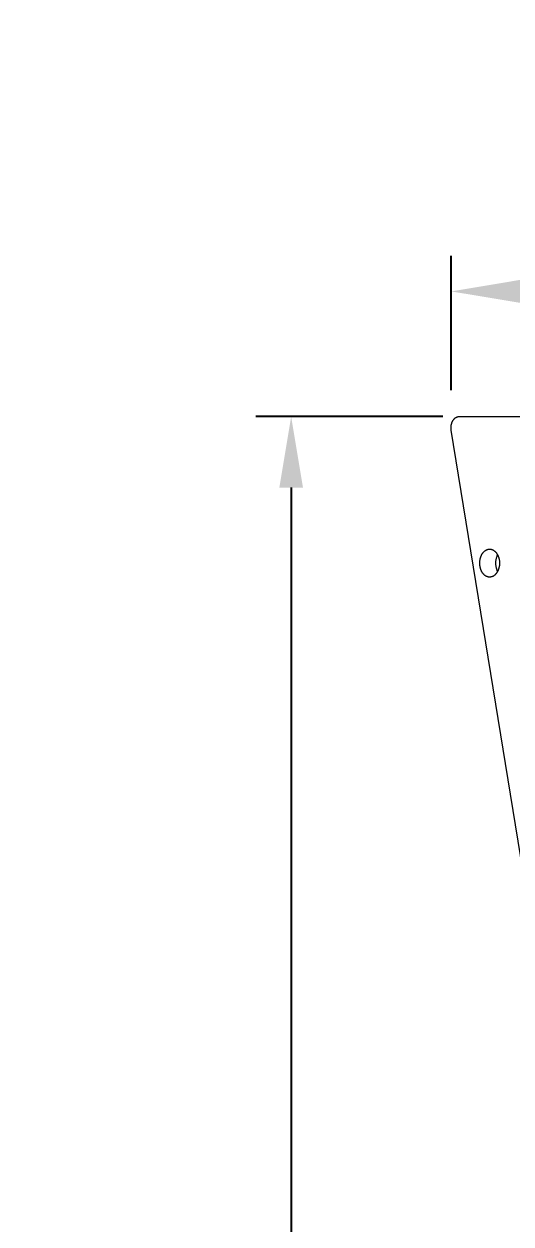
# Model space of a CAD drawing. Header units: inches. Extents: x -11 to 189, y -7 to 133.
# Drawn here: x -9.13 to -2.27, y 116.16 to 133.05 of the extents above; entities that cross this region are included whole.
import ezdxf

# ---------------------------------------------------------------- set-up
doc = ezdxf.new("R2010")
doc.units = ezdxf.units.IN
doc.layers.add('ZANO_R', color=7, linetype='Continuous', lineweight=0)
doc.layers.add('ZANO_W', color=1, linetype='Continuous', lineweight=0)
doc.styles.get("Standard").update_dxf_attribs({"font": 'arial.ttf'})
doc.dimstyles.new('amerykanie', dxfattribs={"dimtxt": 50, "dimasz": 50, "dimexe": 0.5, "dimexo": 0.5, "dimgap": 1, "dimtad": 1, "dimdec": 0, "dimzin": 0, "dimlunit": 5, "dimtxsty": 'Standard', "dimcen": 0.09, "dimclrd": 1, "dimclre": 1, "dimclrt": 1, "dimazin": 0, "dimtfac": 1, "dimtdec": 0, "dimtmove": 0, "dimatfit": 3, "dimfxl": 1, "dimtzin": 0, "dimarcsym": 1})

# ---------------------------------------------------------------- blocks, each defined once
blk = doc.blocks.new('*D386')
at = {"layer": 'ZANO_W', "color": 1, "lineweight": -2}
for p, q in [((-3.233, 127.525), (-5.869, 127.525)), ((-5.369, 126.525), (-5.369, 96.714)), ((-3.233, 95.714), (-5.869, 95.714))]:
    blk.add_line(p, q, dxfattribs=at)
at = {"layer": 'ZANO_W', "color": 1}
for points in [[(-5.202, 126.525), (-5.536, 126.525), (-5.369, 127.525)], [(-5.536, 96.714), (-5.202, 96.714), (-5.369, 95.714)]]:
    blk.add_solid(points, dxfattribs=at)
at = {"layer": 'ZANO_W', "color": 1, "insert": (-6.71, 111.62), "char_height": 1.625, "attachment_point": 5, "rotation": 90}
blk.add_mtext('31 13/16', dxfattribs=at)
blk = doc.blocks.new('*D387')
at = {"layer": 'ZANO_W', "color": 1, "lineweight": -2}
for p, q in [((-3.114, 127.898), (-3.114, 129.787)), ((83.802, 127.903), (83.802, 129.787)), ((-2.114, 129.287), (82.802, 129.287))]:
    blk.add_line(p, q, dxfattribs=at)
at = {"layer": 'ZANO_W', "color": 1}
for points in [[(-2.114, 129.454), (-2.114, 129.121), (-3.114, 129.287)], [(82.802, 129.121), (82.802, 129.454), (83.802, 129.287)]]:
    blk.add_solid(points, dxfattribs=at)
at = {"layer": 'ZANO_W', "color": 1, "insert": (40.344, 130.628), "char_height": 1.625, "attachment_point": 5}
blk.add_mtext('86 15/16', dxfattribs=at)

msp = doc.modelspace()

# ---------------------------------------------------------------- linework, layer by layer
at = {"layer": 'ZANO_R'}
for p, q in [((-3.03867, 127.51771), (-3.03716, 127.51837)), ((-3.03716, 127.51837), (-3.03564, 127.519)), ((-3.03564, 127.519), (-3.03412, 127.5196)), ((-3.03412, 127.5196), (-3.0326, 127.52016)), ((-3.0326, 127.52016), (-3.03107, 127.5207)), ((-3.03107, 127.5207), (-3.02954, 127.5212)), ((-3.02954, 127.5212), (-3.02801, 127.52168)), ((-3.02801, 127.52168), (-3.02648, 127.52212)), ((-3.02648, 127.52212), (-3.02494, 127.52253)), ((-3.02494, 127.52253), (-3.0234, 127.52291)), ((-3.0234, 127.52291), (-3.02187, 127.52325)), ((-3.02187, 127.52325), (-3.02033, 127.52357)), ((-3.02033, 127.52357), (-3.01879, 127.52386)), ((-3.01879, 127.52386), (-3.01726, 127.52411)), ((-3.01726, 127.52411), (-3.01572, 127.52434)), ((-3.01572, 127.52434), (-3.01419, 127.52453)), ((-3.01419, 127.52453), (-3.01266, 127.52469)), ((-3.01266, 127.52469), (-3.01113, 127.52483)), ((-3.01113, 127.52483), (-3.0096, 127.52493)), ((-3.0096, 127.52493), (-3.00808, 127.525)), ((-3.00808, 127.525), (-3.00656, 127.52505)), ((-3.00656, 127.52505), (-3.00505, 127.52506)), ((-3.00505, 127.52506), (-2.10937, 127.52506)), ((-3.1164, 127.36688), (-3.11637, 127.37132)), ((-3.11635, 127.36244), (-3.1164, 127.36688)), ((-3.11637, 127.37132), (-3.11625, 127.37578)), ((-3.1162, 127.35803), (-3.11635, 127.36244)), ((-3.11625, 127.37578), (-3.11605, 127.38024)), ((-3.11597, 127.35365), (-3.1162, 127.35803)), ((-3.11605, 127.38024), (-3.11575, 127.3847)), ((-3.11565, 127.34929), (-3.11597, 127.35365)), ((-3.11575, 127.3847), (-3.11536, 127.38915)), ((-3.11525, 127.34497), (-3.11565, 127.34929)), ((-3.11536, 127.38915), (-3.11488, 127.39359)), ((-3.11488, 127.39359), (-3.11431, 127.39801)), ((-3.11431, 127.39801), (-3.11365, 127.40241)), ((-3.11365, 127.40241), (-3.1129, 127.40678)), ((-3.1129, 127.40678), (-3.11206, 127.41112)), ((-3.11206, 127.41112), (-3.11114, 127.41542)), ((-3.11114, 127.41542), (-3.11014, 127.41967)), ((-3.11014, 127.41967), (-3.10905, 127.42388)), ((-3.10905, 127.42388), (-3.10787, 127.42803)), ((-3.10787, 127.42803), (-3.10662, 127.43212)), ((-3.10662, 127.43212), (-3.10529, 127.43615)), ((-3.10529, 127.43615), (-3.10389, 127.44012)), ((-3.10389, 127.44012), (-3.10241, 127.44401)), ((-3.10241, 127.44401), (-3.10087, 127.44782)), ((-3.10087, 127.44782), (-3.09925, 127.45156)), ((-3.09925, 127.45156), (-3.09757, 127.45521)), ((-3.09757, 127.45521), (-3.09583, 127.45878)), ((-3.09583, 127.45878), (-3.09403, 127.46226)), ((-3.09403, 127.46226), (-3.09217, 127.46565)), ((-3.09217, 127.46565), (-3.09025, 127.46897)), ((-3.09025, 127.46897), (-3.08826, 127.47223)), ((-3.08826, 127.47223), (-3.08619, 127.47543)), ((-3.08619, 127.47543), (-3.08405, 127.47857)), ((-3.08405, 127.47857), (-3.08184, 127.48163)), ((-3.08184, 127.48163), (-3.07955, 127.48462)), ((-3.07955, 127.48462), (-3.0772, 127.48753)), ((-3.0772, 127.48753), (-3.07479, 127.49035)), ((-3.07479, 127.49035), (-3.07231, 127.49309)), ((-3.07231, 127.49309), (-3.06977, 127.49573)), ((-3.06977, 127.49573), (-3.06717, 127.49828)), ((-3.06717, 127.49828), (-3.06452, 127.50072)), ((-3.06452, 127.50072), (-3.06181, 127.50306)), ((-3.06181, 127.50306), (-3.05906, 127.5053)), ((-3.05906, 127.5053), (-3.05626, 127.50742)), ((-3.05626, 127.50742), (-3.05341, 127.50943)), ((-3.05341, 127.50943), (-3.05053, 127.51133)), ((-3.05053, 127.51133), (-3.04907, 127.51223)), ((-3.04907, 127.51223), (-3.04761, 127.51311)), ((-3.04761, 127.51311), (-3.04614, 127.51395)), ((-3.04614, 127.51395), (-3.04466, 127.51476)), ((-3.04466, 127.51476), (-3.04317, 127.51555)), ((-3.04317, 127.51555), (-3.04168, 127.5163)), ((-3.04168, 127.5163), (-3.04018, 127.51702)), ((-3.04018, 127.51702), (-3.03867, 127.51771)), ((-3.11477, 127.34069), (-3.11525, 127.34497)), ((-3.11421, 127.33645), (-3.11477, 127.34069)), ((-3.11357, 127.33226), (-3.11421, 127.33645)), ((1.98108, 96.029), (-3.11357, 127.33226)), ((-2.71108, 125.48928), (-2.71005, 125.49838)), ((-2.71005, 125.49838), (-2.70869, 125.50755)), ((-2.70869, 125.50755), (-2.70789, 125.51214)), ((-2.70789, 125.51214), (-2.707, 125.51673)), ((-2.707, 125.51673), (-2.70603, 125.52132)), ((-2.70603, 125.52132), (-2.70497, 125.5259)), ((-2.70497, 125.5259), (-2.70383, 125.53047)), ((-2.70383, 125.53047), (-2.7026, 125.53502)), ((-2.7026, 125.53502), (-2.70128, 125.53956)), ((-2.70128, 125.53956), (-2.69988, 125.54406)), ((-2.69988, 125.54406), (-2.69839, 125.54854)), ((-2.69839, 125.54854), (-2.69682, 125.55298)), ((-2.69682, 125.55298), (-2.69516, 125.55738)), ((-2.69516, 125.55738), (-2.69342, 125.56173)), ((-2.69342, 125.56173), (-2.69159, 125.56603)), ((-2.69159, 125.56603), (-2.68968, 125.57028)), ((-2.68968, 125.57028), (-2.68769, 125.57447)), ((-2.68769, 125.57447), (-2.68562, 125.5786)), ((-2.68562, 125.5786), (-2.68347, 125.58265)), ((-2.68347, 125.58265), (-2.68124, 125.58664)), ((-2.68124, 125.58664), (-2.67894, 125.59054)), ((-2.67894, 125.59054), (-2.67656, 125.59437)), ((-2.67656, 125.59437), (-2.67412, 125.59811)), ((-2.67412, 125.59811), (-2.6716, 125.60176)), ((-2.6716, 125.60176), (-2.66902, 125.60531)), ((-2.66902, 125.60531), (-2.66638, 125.60877)), ((-2.66638, 125.60877), (-2.66367, 125.61213)), ((-2.66367, 125.61213), (-2.66091, 125.61539)), ((-2.66091, 125.61539), (-2.65809, 125.61854)), ((-2.65809, 125.61854), (-2.65522, 125.62158)), ((-2.65522, 125.62158), (-2.65231, 125.62451)), ((-2.65231, 125.62451), (-2.64935, 125.62733)), ((-2.64935, 125.62733), (-2.64634, 125.63003)), ((-2.64634, 125.63003), (-2.6433, 125.63261)), ((-2.6433, 125.63261), (-2.64022, 125.63508)), ((-2.64022, 125.63508), (-2.63711, 125.63742)), ((-2.63711, 125.63742), (-2.63397, 125.63965)), ((-2.63397, 125.63965), (-2.6308, 125.64175)), ((-2.6308, 125.64175), (-2.62762, 125.64373)), ((-2.62762, 125.64373), (-2.62441, 125.64559)), ((-2.62441, 125.64559), (-2.62119, 125.64733)), ((-2.62119, 125.64733), (-2.61796, 125.64895)), ((-2.61796, 125.64895), (-2.61472, 125.65044)), ((-2.61472, 125.65044), (-2.61148, 125.65182)), ((-2.61148, 125.65182), (-2.60823, 125.65307)), ((-2.60823, 125.65307), (-2.60498, 125.65421)), ((-2.60498, 125.65421), (-2.60174, 125.65523)), ((-2.60174, 125.65523), (-2.5985, 125.65613)), ((-2.5985, 125.65613), (-2.59528, 125.65692)), ((-2.59528, 125.65692), (-2.59206, 125.65759)), ((-2.59206, 125.65759), (-2.58887, 125.65816)), ((-2.58887, 125.65816), (-2.58568, 125.65862)), ((-2.58568, 125.65862), (-2.58252, 125.65897)), ((-2.58252, 125.65897), (-2.57938, 125.65922)), ((-2.57938, 125.65922), (-2.57627, 125.65937)), ((-2.57627, 125.65937), (-2.57318, 125.65941)), ((-2.57318, 125.65941), (-2.57009, 125.65937)), ((-2.57009, 125.65937), (-2.56697, 125.65922)), ((-2.56697, 125.65922), (-2.56383, 125.65897)), ((-2.56383, 125.65897), (-2.56067, 125.65862)), ((-2.56067, 125.65862), (-2.55749, 125.65816)), ((-2.55749, 125.65816), (-2.55429, 125.65759)), ((-2.55429, 125.65759), (-2.55107, 125.65692)), ((-2.55107, 125.65692), (-2.54785, 125.65613)), ((-2.54785, 125.65613), (-2.54461, 125.65523)), ((-2.54461, 125.65523), (-2.54137, 125.65421)), ((-2.54137, 125.65421), (-2.53812, 125.65307)), ((-2.53812, 125.65307), (-2.53488, 125.65182)), ((-2.53488, 125.65182), (-2.53163, 125.65044)), ((-2.53163, 125.65044), (-2.52839, 125.64895)), ((-2.52839, 125.64895), (-2.52516, 125.64733)), ((-2.52516, 125.64733), (-2.52194, 125.64559)), ((-2.52194, 125.64559), (-2.51874, 125.64373)), ((-2.51874, 125.64373), (-2.51555, 125.64175)), ((-2.51555, 125.64175), (-2.51238, 125.63965)), ((-2.51238, 125.63965), (-2.50925, 125.63742)), ((-2.50925, 125.63742), (-2.50613, 125.63508)), ((-2.50613, 125.63508), (-2.50306, 125.63261)), ((-2.50306, 125.63261), (-2.50001, 125.63003)), ((-2.50001, 125.63003), (-2.49701, 125.62733)), ((-2.49701, 125.62733), (-2.49405, 125.62451)), ((-2.49405, 125.62451), (-2.49113, 125.62158)), ((-2.49113, 125.62158), (-2.48826, 125.61854)), ((-2.48756, 125.49748), (-2.48854, 125.48878)), ((-2.48826, 125.61854), (-2.48544, 125.61539)), ((-2.48629, 125.50614), (-2.48756, 125.49748)), ((-2.48473, 125.51475), (-2.48629, 125.50614)), ((-2.48544, 125.61539), (-2.48268, 125.61213)), ((-2.48286, 125.5233), (-2.48473, 125.51475)), ((-2.48071, 125.53178), (-2.48286, 125.5233)), ((-2.48268, 125.61213), (-2.47998, 125.60877)), ((-2.47827, 125.54018), (-2.48071, 125.53178)), ((-2.47998, 125.60877), (-2.47733, 125.60531)), ((-2.47554, 125.5485), (-2.47827, 125.54018)), ((-2.47733, 125.60531), (-2.47475, 125.60176)), ((-2.47253, 125.55671), (-2.47554, 125.5485)), ((-2.47475, 125.60176), (-2.47224, 125.59811)), ((-2.46923, 125.56482), (-2.47253, 125.55671)), ((-2.47224, 125.59811), (-2.46979, 125.59437)), ((-2.46979, 125.59437), (-2.46742, 125.59054)), ((-2.46566, 125.57281), (-2.46923, 125.56482)), ((-2.46742, 125.59054), (-2.46511, 125.58664)), ((-2.46182, 125.58067), (-2.46566, 125.57281)), ((-2.46511, 125.58664), (-2.46289, 125.58265)), ((-2.46289, 125.58265), (-2.46074, 125.5786)), ((-2.46074, 125.5786), (-2.45866, 125.57447)), ((-2.45866, 125.57447), (-2.45667, 125.57028)), ((-2.45667, 125.57028), (-2.45476, 125.56603)), ((-2.45476, 125.56603), (-2.45293, 125.56173)), ((-2.45293, 125.56173), (-2.45119, 125.55738)), ((-2.45119, 125.55738), (-2.44953, 125.55298)), ((-2.44953, 125.55298), (-2.44796, 125.54854)), ((-2.44796, 125.54854), (-2.44647, 125.54406)), ((-2.44647, 125.54406), (-2.44507, 125.53956)), ((-2.44507, 125.53956), (-2.44376, 125.53502)), ((-2.44376, 125.53502), (-2.44253, 125.53047)), ((-2.44253, 125.53047), (-2.44138, 125.5259)), ((-2.44138, 125.5259), (-2.44033, 125.52132)), ((-2.44033, 125.52132), (-2.43936, 125.51673)), ((-2.43936, 125.51673), (-2.43847, 125.51214)), ((-2.43847, 125.51214), (-2.43767, 125.50755)), ((-2.43767, 125.50755), (-2.43631, 125.49838)), ((-2.43631, 125.49838), (-2.43527, 125.48928)), ((-2.71237, 125.46256), (-2.71223, 125.47134)), ((-2.71223, 125.45379), (-2.71237, 125.46256)), ((-2.71223, 125.47134), (-2.71181, 125.48025)), ((-2.71181, 125.44488), (-2.71223, 125.45379)), ((-2.71181, 125.48025), (-2.71108, 125.48928)), ((-2.71108, 125.43585), (-2.71181, 125.44488)), ((-2.71005, 125.42674), (-2.71108, 125.43585)), ((-2.70869, 125.41758), (-2.71005, 125.42674)), ((-2.70789, 125.41299), (-2.70869, 125.41758)), ((-2.707, 125.4084), (-2.70789, 125.41299)), ((-2.70603, 125.40381), (-2.707, 125.4084)), ((-2.70497, 125.39923), (-2.70603, 125.40381)), ((-2.70383, 125.39466), (-2.70497, 125.39923)), ((-2.7026, 125.3901), (-2.70383, 125.39466)), ((-2.70128, 125.38557), (-2.7026, 125.3901)), ((-2.69988, 125.38107), (-2.70128, 125.38557)), ((-2.69839, 125.37659), (-2.69988, 125.38107)), ((-2.69682, 125.37215), (-2.69839, 125.37659)), ((-2.69516, 125.36775), (-2.69682, 125.37215)), ((-2.69342, 125.3634), (-2.69516, 125.36775)), ((-2.69159, 125.35909), (-2.69342, 125.3634)), ((-2.68968, 125.35485), (-2.69159, 125.35909)), ((-2.68769, 125.35066), (-2.68968, 125.35485)), ((-2.68562, 125.34653), (-2.68769, 125.35066)), ((-2.68347, 125.34247), (-2.68562, 125.34653)), ((-2.68124, 125.33849), (-2.68347, 125.34247)), ((-2.67894, 125.33458), (-2.68124, 125.33849)), ((-2.67656, 125.33076), (-2.67894, 125.33458)), ((-2.67412, 125.32702), (-2.67656, 125.33076)), ((-2.6716, 125.32337), (-2.67412, 125.32702)), ((-2.66902, 125.31981), (-2.6716, 125.32337)), ((-2.48959, 125.47131), (-2.48966, 125.46256)), ((-2.48966, 125.46256), (-2.48959, 125.45381)), ((-2.48921, 125.48006), (-2.48959, 125.47131)), ((-2.48959, 125.45381), (-2.48921, 125.44507)), ((-2.48854, 125.48878), (-2.48921, 125.48006)), ((-2.48921, 125.44507), (-2.48854, 125.43635)), ((-2.48854, 125.43635), (-2.48756, 125.42765)), ((-2.48756, 125.42765), (-2.48629, 125.41899)), ((-2.48629, 125.41899), (-2.48473, 125.41038)), ((-2.48473, 125.41038), (-2.48286, 125.40183)), ((-2.48286, 125.40183), (-2.48071, 125.39335)), ((-2.48071, 125.39335), (-2.47827, 125.38494)), ((-2.47827, 125.38494), (-2.47554, 125.37663)), ((-2.47475, 125.32337), (-2.47733, 125.31981)), ((-2.47554, 125.37663), (-2.47253, 125.36841)), ((-2.47224, 125.32702), (-2.47475, 125.32337)), ((-2.47253, 125.36841), (-2.46923, 125.36031)), ((-2.46979, 125.33076), (-2.47224, 125.32702)), ((-2.46742, 125.33458), (-2.46979, 125.33076)), ((-2.46923, 125.36031), (-2.46566, 125.35232)), ((-2.46511, 125.33849), (-2.46742, 125.33458)), ((-2.46566, 125.35232), (-2.46182, 125.34445)), ((-2.46289, 125.34247), (-2.46511, 125.33849)), ((-2.46074, 125.34653), (-2.46289, 125.34247)), ((-2.45866, 125.35066), (-2.46074, 125.34653)), ((-2.45667, 125.35485), (-2.45866, 125.35066)), ((-2.45476, 125.35909), (-2.45667, 125.35485)), ((-2.45293, 125.3634), (-2.45476, 125.35909)), ((-2.45119, 125.36775), (-2.45293, 125.3634)), ((-2.44953, 125.37215), (-2.45119, 125.36775)), ((-2.44796, 125.37659), (-2.44953, 125.37215)), ((-2.44647, 125.38107), (-2.44796, 125.37659)), ((-2.44507, 125.38557), (-2.44647, 125.38107)), ((-2.44376, 125.3901), (-2.44507, 125.38557)), ((-2.44253, 125.39466), (-2.44376, 125.3901)), ((-2.44138, 125.39923), (-2.44253, 125.39466)), ((-2.44033, 125.40381), (-2.44138, 125.39923)), ((-2.43936, 125.4084), (-2.44033, 125.40381)), ((-2.43847, 125.41299), (-2.43936, 125.4084)), ((-2.43767, 125.41758), (-2.43847, 125.41299)), ((-2.43631, 125.42674), (-2.43767, 125.41758)), ((-2.43527, 125.43585), (-2.43631, 125.42674)), ((-2.43527, 125.48928), (-2.43455, 125.48025)), ((-2.43455, 125.44488), (-2.43527, 125.43585)), ((-2.43455, 125.48025), (-2.43412, 125.47134)), ((-2.43412, 125.45379), (-2.43455, 125.44488)), ((-2.43412, 125.47134), (-2.43398, 125.46256)), ((-2.43398, 125.46256), (-2.43412, 125.45379)), ((-2.66638, 125.31635), (-2.66902, 125.31981)), ((-2.66367, 125.31299), (-2.66638, 125.31635)), ((-2.66091, 125.30974), (-2.66367, 125.31299)), ((-2.65809, 125.30659), (-2.66091, 125.30974)), ((-2.65522, 125.30355), (-2.65809, 125.30659)), ((-2.65231, 125.30062), (-2.65522, 125.30355)), ((-2.64935, 125.2978), (-2.65231, 125.30062)), ((-2.64634, 125.2951), (-2.64935, 125.2978)), ((-2.6433, 125.29252), (-2.64634, 125.2951)), ((-2.64022, 125.29005), (-2.6433, 125.29252)), ((-2.63711, 125.28771), (-2.64022, 125.29005)), ((-2.63397, 125.28548), (-2.63711, 125.28771)), ((-2.6308, 125.28338), (-2.63397, 125.28548)), ((-2.62762, 125.28139), (-2.6308, 125.28338)), ((-2.62441, 125.27954), (-2.62762, 125.28139)), ((-2.62119, 125.2778), (-2.62441, 125.27954)), ((-2.61796, 125.27618), (-2.62119, 125.2778)), ((-2.61472, 125.27469), (-2.61796, 125.27618)), ((-2.61148, 125.27331), (-2.61472, 125.27469)), ((-2.60823, 125.27206), (-2.61148, 125.27331)), ((-2.60498, 125.27092), (-2.60823, 125.27206)), ((-2.60174, 125.2699), (-2.60498, 125.27092)), ((-2.5985, 125.269), (-2.60174, 125.2699)), ((-2.59528, 125.26821), (-2.5985, 125.269)), ((-2.59206, 125.26753), (-2.59528, 125.26821)), ((-2.58887, 125.26697), (-2.59206, 125.26753)), ((-2.58568, 125.26651), (-2.58887, 125.26697)), ((-2.58252, 125.26616), (-2.58568, 125.26651)), ((-2.57938, 125.26591), (-2.58252, 125.26616)), ((-2.57627, 125.26576), (-2.57938, 125.26591)), ((-2.57318, 125.26571), (-2.57627, 125.26576)), ((-2.57009, 125.26576), (-2.57318, 125.26571)), ((-2.56697, 125.26591), (-2.57009, 125.26576)), ((-2.56383, 125.26616), (-2.56697, 125.26591)), ((-2.56067, 125.26651), (-2.56383, 125.26616)), ((-2.55749, 125.26697), (-2.56067, 125.26651)), ((-2.55429, 125.26753), (-2.55749, 125.26697)), ((-2.55107, 125.26821), (-2.55429, 125.26753)), ((-2.54785, 125.269), (-2.55107, 125.26821)), ((-2.54461, 125.2699), (-2.54785, 125.269)), ((-2.54137, 125.27092), (-2.54461, 125.2699)), ((-2.53812, 125.27206), (-2.54137, 125.27092)), ((-2.53488, 125.27331), (-2.53812, 125.27206)), ((-2.53163, 125.27469), (-2.53488, 125.27331)), ((-2.52839, 125.27618), (-2.53163, 125.27469)), ((-2.52516, 125.2778), (-2.52839, 125.27618)), ((-2.52194, 125.27954), (-2.52516, 125.2778)), ((-2.51874, 125.28139), (-2.52194, 125.27954)), ((-2.51555, 125.28338), (-2.51874, 125.28139)), ((-2.51238, 125.28548), (-2.51555, 125.28338)), ((-2.50925, 125.28771), (-2.51238, 125.28548)), ((-2.50613, 125.29005), (-2.50925, 125.28771)), ((-2.50306, 125.29252), (-2.50613, 125.29005)), ((-2.50001, 125.2951), (-2.50306, 125.29252)), ((-2.49701, 125.2978), (-2.50001, 125.2951)), ((-2.49405, 125.30062), (-2.49701, 125.2978)), ((-2.49113, 125.30355), (-2.49405, 125.30062)), ((-2.48826, 125.30659), (-2.49113, 125.30355)), ((-2.48544, 125.30974), (-2.48826, 125.30659)), ((-2.48268, 125.31299), (-2.48544, 125.30974)), ((-2.47998, 125.31635), (-2.48268, 125.31299)), ((-2.47733, 125.31981), (-2.47998, 125.31635))]:
    msp.add_line(p, q, dxfattribs=at)

# ---------------------------------------------------------------- dimensions: what is measured, and where the dimension line sits
at = {"layer": 'ZANO_W'}
dim = msp.add_linear_dim(base=(83.80168, 129.28729), p1=(-3.11431, 127.39801), p2=(83.80168, 127.40256), dimstyle='amerykanie', override={"dimtxt": 1.625, "dimasz": 1, "dimgap": 0.5, "dimdec": 4, "dimaunit": 1, "dimadec": 1, "dimtdec": 4, "dimtmove": 1, "dimfrac": 2}, dxfattribs=at)
dim.commit()
dim.dimension.update_dxf_attribs({"geometry": '*D387', "text_midpoint": (40.34369, 130.6275)})
dim = msp.add_linear_dim(base=(-5.36915, 95.71404), p1=(-2.73282, 127.52506), p2=(-2.73282, 95.71404), angle=90, dimstyle='amerykanie', override={"dimtxt": 1.625, "dimasz": 1, "dimgap": 0.5, "dimdec": 4, "dimaunit": 1, "dimadec": 1, "dimtdec": 4, "dimtmove": 1, "dimfrac": 2}, dxfattribs=at)
dim.commit()
dim.dimension.update_dxf_attribs({"geometry": '*D386', "text_midpoint": (-6.70992, 111.61955)})

doc.saveas('drawing.dxf')
